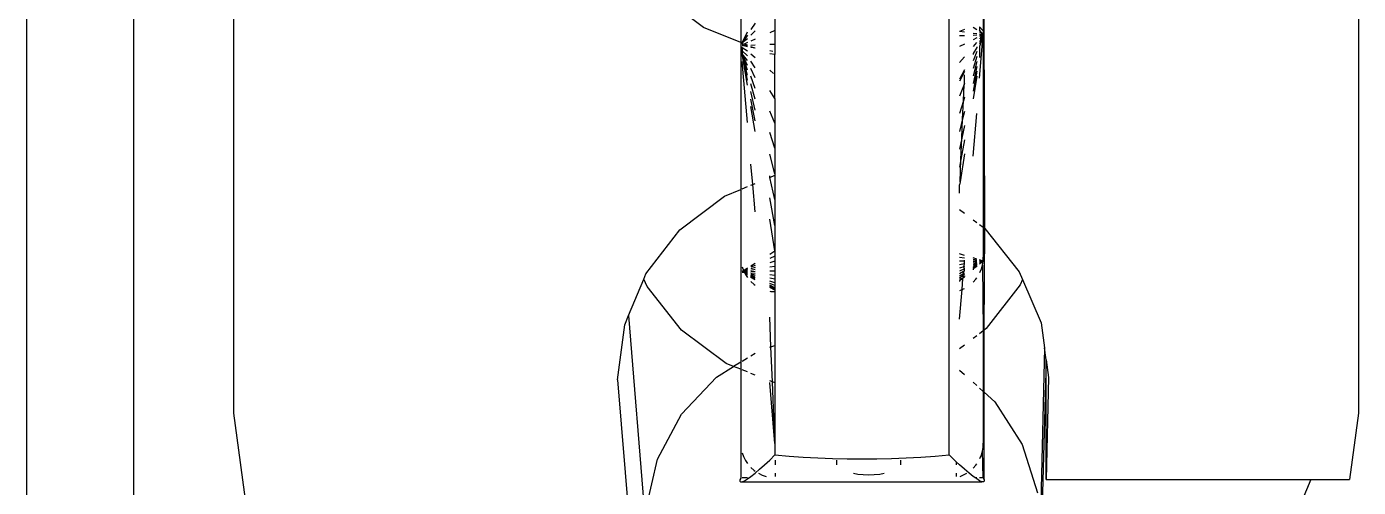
# Model space of a CAD drawing. Extents: x 3485972 to 3601240, y -625657 to -591207.
# Drawn here: x 3510559.9 to 3510634.1, y -597096.7 to -597071.1 of the extents above; entities that cross this region are included whole.
import ezdxf

# ---------------------------------------------------------------- set-up
doc = ezdxf.new("R2010")
doc.units = 0
doc.header["$LTSCALE"] = 6
doc.header["$MEASUREMENT"] = 0
doc.layers.add('medical equipment', color=171, linetype='CONTINUOUS', lineweight=25)

msp = doc.modelspace()

# ---------------------------------------------------------------- linework, layer by layer
at = {"layer": 'medical equipment'}
for p, q in [((3510559.947, -596944.05), (3510559.947, -597226.458)), ((3510611.325, -597094.923), (3510611.324, -597046.939)), ((3510634.111, -597053.477), (3510634.111, -597092.594)), ((3510599.713, -597062.951), (3510599.713, -597071.96)), ((3510571.494, -597092.594), (3510571.494, -597065.017)), ((3510565.896, -597065.834), (3510565.881, -597140.9)), ((3510597.641, -597071.119), (3510594.574, -597068.811)), ((3510601.619, -597070.157), (3510601.619, -597071.28)), ((3510613.223, -597070.539), (3510613.223, -597071.306)), ((3510613.304, -597082.306), (3510613.273, -597070.502)), ((3510599.713, -597071.96), (3510597.641, -597071.119)), ((3510600.515, -597070.87), (3510600.286, -597071.232)), ((3510600.515, -597071.303), (3510600.286, -597071.541)), ((3510601.619, -597071.28), (3510601.327, -597071.41)), ((3510601.619, -597071.28), (3510601.62, -597072.041)), ((3510612.176, -597071.231), (3510611.903, -597071.351)), ((3510612.857, -597071.253), (3510612.658, -597071.111)), ((3510613.021, -597071.091), (3510613.223, -597071.306)), ((3510613.021, -597071.091), (3510613.021, -597071.16)), ((3510613.021, -597071.16), (3510613.021, -597071.26)), ((3510613.223, -597071.514), (3510613.021, -597071.26)), ((3510613.223, -597071.306), (3510613.223, -597071.514)), ((3510599.713, -597071.96), (3510599.713, -597080.135)), ((3510599.797, -597071.968), (3510600.087, -597071.366)), ((3510600.087, -597071.547), (3510599.797, -597071.968)), ((3510600.087, -597071.747), (3510599.797, -597071.968)), ((3510599.797, -597071.968), (3510599.797, -597072.006)), ((3510599.797, -597072.006), (3510599.797, -597072.047)), ((3510599.797, -597072.006), (3510599.905, -597072.044)), ((3510599.905, -597072.044), (3510599.797, -597072.093)), ((3510600.087, -597071.963), (3510599.905, -597072.044)), ((3510600.087, -597072.11), (3510599.905, -597072.044)), ((3510600.515, -597071.773), (3510600.286, -597071.875)), ((3510601.327, -597072.054), (3510601.62, -597072.041)), ((3510601.62, -597072.041), (3510601.619, -597072.369)), ((3510612.176, -597071.385), (3510611.903, -597071.351)), ((3510611.903, -597071.574), (3510612.176, -597071.562)), ((3510612.176, -597072.047), (3510611.903, -597072.186)), ((3510612.857, -597071.469), (3510612.658, -597071.445)), ((3510612.658, -597071.54), (3510612.857, -597071.531)), ((3510612.857, -597071.7), (3510612.658, -597071.801)), ((3510612.846, -597071.958), (3510612.658, -597072.178)), ((3510613.223, -597071.514), (3510613.021, -597071.37)), ((3510613.223, -597071.514), (3510613.021, -597071.489)), ((3510613.021, -597071.523), (3510613.223, -597071.514)), ((3510613.223, -597071.514), (3510613.021, -597072.186)), ((3510613.223, -597071.514), (3510613.021, -597072.037)), ((3510613.223, -597071.514), (3510613.021, -597071.91)), ((3510613.223, -597071.514), (3510613.021, -597071.751)), ((3510613.223, -597071.514), (3510613.021, -597071.617)), ((3510613.021, -597073.932), (3510613.223, -597071.514)), ((3510613.223, -597071.514), (3510613.223, -597082.246)), ((3510599.797, -597072.123), (3510600.087, -597072.11)), ((3510600.087, -597072.195), (3510599.797, -597072.123)), ((3510599.797, -597072.245), (3510599.797, -597072.192)), ((3510600.087, -597072.439), (3510599.797, -597072.245)), ((3510599.797, -597072.245), (3510599.797, -597072.414)), ((3510600.087, -597072.695), (3510599.797, -597072.414)), ((3510599.797, -597072.414), (3510599.797, -597072.587)), ((3510600.087, -597074.331), (3510599.797, -597072.587)), ((3510600.087, -597074.058), (3510599.797, -597072.587)), ((3510600.087, -597073.782), (3510599.797, -597072.587)), ((3510600.087, -597073.23), (3510599.797, -597072.587)), ((3510600.087, -597073.505), (3510599.797, -597072.587)), ((3510600.087, -597072.959), (3510599.797, -597072.587)), ((3510600.286, -597072.101), (3510600.515, -597072.091)), ((3510600.515, -597072.275), (3510600.286, -597072.193)), ((3510600.515, -597072.275), (3510600.286, -597072.232)), ((3510600.515, -597072.805), (3510600.286, -597072.609)), ((3510601.508, -597072.46), (3510601.327, -597072.426)), ((3510601.62, -597072.622), (3510601.327, -597072.584)), ((3510601.619, -597072.369), (3510601.62, -597072.622)), ((3510601.619, -597075.072), (3510601.62, -597072.622)), ((3510612.176, -597072.746), (3510611.903, -597073.067)), ((3510612.857, -597072.232), (3510612.658, -597072.572)), ((3510612.857, -597072.463), (3510612.658, -597072.979)), ((3510612.658, -597072.572), (3510612.658, -597072.622)), ((3510612.857, -597072.733), (3510612.658, -597073.396)), ((3510612.857, -597072.199), (3510612.857, -597072.232)), ((3510613.021, -597072.186), (3510613.021, -597072.792)), ((3510600.087, -597076.402), (3510599.797, -597073.019)), ((3510600.515, -597073.358), (3510600.286, -597073.003)), ((3510600.515, -597073.931), (3510600.286, -597073.411)), ((3510601.537, -597073.677), (3510601.327, -597073.498)), ((3510612.176, -597073.476), (3510611.903, -597073.988)), ((3510612.176, -597073.57), (3510611.903, -597074.105)), ((3510612.857, -597073.008), (3510612.658, -597073.82)), ((3510612.857, -597073.284), (3510612.658, -597074.246)), ((3510612.857, -597073.56), (3510612.658, -597074.672)), ((3510600.515, -597074.518), (3510600.286, -597073.828)), ((3510600.515, -597075.114), (3510600.286, -597074.253)), ((3510612.154, -597074.288), (3510611.903, -597074.94)), ((3510612.116, -597075.205), (3510612.154, -597074.288)), ((3510612.176, -597074.231), (3510612.154, -597074.288)), ((3510612.176, -597074.231), (3510612.176, -597073.758)), ((3510612.857, -597073.833), (3510612.658, -597075.093)), ((3510600.515, -597075.714), (3510600.286, -597074.68)), ((3510601.619, -597075.072), (3510601.327, -597074.619)), ((3510612.176, -597075.005), (3510612.116, -597075.205)), ((3510600.515, -597076.312), (3510600.286, -597075.106)), ((3510600.515, -597076.905), (3510600.286, -597075.528)), ((3510601.619, -597076.441), (3510601.327, -597075.778)), ((3510601.619, -597075.072), (3510601.619, -597076.441)), ((3510612.116, -597075.205), (3510611.903, -597075.915)), ((3510612.074, -597076.205), (3510612.116, -597075.205)), ((3510612.176, -597075.791), (3510612.074, -597076.205)), ((3510601.619, -597076.441), (3510601.619, -597077.844)), ((3510612.074, -597076.205), (3510611.903, -597076.906)), ((3510612.029, -597077.291), (3510612.074, -597076.205)), ((3510612.658, -597078.286), (3510612.857, -597075.901)), ((3510601.619, -597077.844), (3510601.327, -597076.965)), ((3510612.176, -597076.582), (3510612.029, -597077.291)), ((3510601.619, -597077.844), (3510601.619, -597079.269)), ((3510612.029, -597077.291), (3510611.903, -597077.903)), ((3510611.981, -597078.463), (3510612.029, -597077.291)), ((3510612.176, -597077.372), (3510611.981, -597078.463)), ((3510600.383, -597079.859), (3510600.286, -597078.722)), ((3510601.619, -597079.269), (3510601.327, -597078.171)), ((3510611.981, -597078.463), (3510611.903, -597078.899)), ((3510612.176, -597078.154), (3510611.928, -597079.722)), ((3510611.928, -597079.722), (3510611.981, -597078.463)), ((3510601.327, -597079.47), (3510601.62, -597079.349)), ((3510601.327, -597079.47), (3510601.327, -597079.385)), ((3510601.619, -597080.704), (3510601.327, -597079.47)), ((3510601.619, -597079.269), (3510601.62, -597079.349)), ((3510601.62, -597079.349), (3510601.619, -597080.704)), ((3510598.806, -597080.509), (3510599.713, -597080.135)), ((3510599.713, -597080.135), (3510599.713, -597089.75)), ((3510599.797, -597080.1), (3510600.087, -597079.981)), ((3510600.286, -597079.899), (3510600.383, -597079.859)), ((3510600.383, -597079.859), (3510600.515, -597079.805)), ((3510600.515, -597081.393), (3510600.383, -597079.859)), ((3510611.928, -597079.722), (3510611.903, -597079.885)), ((3510611.903, -597080.342), (3510611.903, -597079.885)), ((3510596.33, -597082.392), (3510598.806, -597080.509)), ((3510601.619, -597082.136), (3510601.327, -597080.597)), ((3510601.619, -597080.704), (3510601.619, -597082.136)), ((3510611.903, -597081.263), (3510612.176, -597081.466)), ((3510594.436, -597084.839), (3510596.33, -597082.392)), ((3510601.619, -597083.553), (3510601.327, -597081.796)), ((3510601.619, -597082.136), (3510601.619, -597083.553)), ((3510612.658, -597081.826), (3510612.857, -597081.974)), ((3510613.021, -597082.096), (3510613.223, -597082.246)), ((3510613.223, -597082.246), (3510613.223, -597083.915)), ((3510613.223, -597082.246), (3510613.304, -597082.306)), ((3510613.273, -597087.976), (3510613.304, -597082.306)), ((3510613.304, -597082.306), (3510615.224, -597084.734)), ((3510601.327, -597083.735), (3510601.619, -597083.553)), ((3510601.619, -597083.85), (3510601.327, -597083.986)), ((3510601.619, -597083.553), (3510601.619, -597083.85)), ((3510601.619, -597083.85), (3510601.619, -597084.14)), ((3510612.176, -597083.809), (3510611.903, -597083.727)), ((3510612.176, -597083.972), (3510611.903, -597083.933)), ((3510612.857, -597084.013), (3510612.658, -597083.954)), ((3510613.211, -597084.133), (3510613.223, -597083.915)), ((3510599.797, -597084.443), (3510599.867, -597084.647)), ((3510599.797, -597084.688), (3510599.867, -597084.647)), ((3510599.867, -597084.647), (3510600.087, -597084.508)), ((3510600.087, -597084.565), (3510599.867, -597084.647)), ((3510600.087, -597084.621), (3510599.867, -597084.647)), ((3510599.867, -597084.647), (3510599.896, -597084.706)), ((3510600.087, -597084.675), (3510599.896, -597084.706)), ((3510600.286, -597084.384), (3510600.515, -597084.241)), ((3510600.515, -597084.365), (3510600.286, -597084.472)), ((3510600.515, -597084.487), (3510600.286, -597084.558)), ((3510600.515, -597084.603), (3510600.286, -597084.642)), ((3510601.619, -597084.14), (3510601.327, -597084.232)), ((3510601.619, -597084.419), (3510601.327, -597084.468)), ((3510601.619, -597084.682), (3510601.327, -597084.69)), ((3510601.619, -597084.14), (3510601.619, -597084.419)), ((3510601.619, -597084.419), (3510601.619, -597084.682)), ((3510601.619, -597084.682), (3510601.619, -597084.925)), ((3510612.176, -597084.133), (3510611.903, -597084.135)), ((3510612.176, -597084.286), (3510611.903, -597084.329)), ((3510612.145, -597084.44), (3510611.903, -597084.512)), ((3510612.176, -597084.565), (3510611.903, -597084.68)), ((3510612.176, -597084.685), (3510612.123, -597084.714)), ((3510612.145, -597084.44), (3510612.176, -597084.286)), ((3510612.176, -597084.431), (3510612.145, -597084.44)), ((3510612.176, -597084.565), (3510612.145, -597084.44)), ((3510612.176, -597084.133), (3510612.176, -597084.077)), ((3510612.176, -597084.286), (3510612.176, -597084.133)), ((3510612.176, -597084.685), (3510612.176, -597084.565)), ((3510612.857, -597084.071), (3510612.658, -597084.042)), ((3510612.857, -597084.126), (3510612.658, -597084.128)), ((3510612.857, -597084.18), (3510612.658, -597084.211)), ((3510612.857, -597084.231), (3510612.658, -597084.289)), ((3510612.857, -597084.278), (3510612.658, -597084.361)), ((3510612.857, -597084.319), (3510612.658, -597084.426)), ((3510612.857, -597084.356), (3510612.658, -597084.482)), ((3510612.857, -597084.386), (3510612.658, -597084.482)), ((3510612.857, -597084.41), (3510612.658, -597084.566)), ((3510612.857, -597084.437), (3510612.658, -597084.566)), ((3510612.658, -597084.482), (3510612.658, -597084.529)), ((3510612.658, -597084.566), (3510612.658, -597084.607)), ((3510613.211, -597084.133), (3510613.021, -597084.063)), ((3510613.211, -597084.133), (3510613.021, -597084.094)), ((3510613.211, -597084.133), (3510613.021, -597084.125)), ((3510613.211, -597084.133), (3510613.021, -597084.296)), ((3510613.211, -597084.133), (3510613.021, -597084.155)), ((3510613.211, -597084.133), (3510613.021, -597084.183)), ((3510613.211, -597084.133), (3510613.021, -597084.208)), ((3510613.211, -597084.133), (3510613.021, -597084.268)), ((3510613.031, -597084.762), (3510613.114, -597084.56)), ((3510613.114, -597084.56), (3510613.174, -597084.349)), ((3510613.174, -597084.349), (3510613.211, -597084.133)), ((3510613.174, -597084.349), (3510613.223, -597088.014)), ((3510593.469, -597087.162), (3510594.317, -597085.124)), ((3510594.317, -597085.124), (3510594.436, -597084.839)), ((3510594.498, -597085.545), (3510594.317, -597085.124)), ((3510599.896, -597084.706), (3510599.797, -597084.723)), ((3510599.937, -597084.789), (3510599.797, -597084.766)), ((3510600.087, -597084.725), (3510599.896, -597084.706)), ((3510599.896, -597084.706), (3510599.937, -597084.789)), ((3510600.087, -597084.772), (3510599.937, -597084.789)), ((3510599.957, -597084.829), (3510599.937, -597084.789)), ((3510600.087, -597084.814), (3510599.957, -597084.829)), ((3510599.957, -597084.829), (3510599.977, -597084.871)), ((3510600.087, -597084.851), (3510599.977, -597084.871)), ((3510599.977, -597084.871), (3510600.087, -597085.035)), ((3510600.087, -597084.881), (3510599.977, -597084.871)), ((3510600.087, -597084.932), (3510599.977, -597084.871)), ((3510600.515, -597084.713), (3510600.286, -597084.72)), ((3510600.515, -597084.815), (3510600.286, -597084.792)), ((3510600.515, -597084.906), (3510600.286, -597084.857)), ((3510600.515, -597084.985), (3510600.286, -597084.913)), ((3510600.515, -597085.05), (3510600.286, -597084.96)), ((3510600.515, -597085.101), (3510600.286, -597084.996)), ((3510600.515, -597085.161), (3510600.286, -597085.038)), ((3510600.286, -597085.27), (3510600.471, -597085.432)), ((3510600.471, -597085.432), (3510600.515, -597085.462)), ((3510601.619, -597084.925), (3510601.327, -597084.896)), ((3510601.619, -597085.142), (3510601.327, -597085.08)), ((3510601.619, -597085.331), (3510601.327, -597085.239)), ((3510601.619, -597085.488), (3510601.327, -597085.372)), ((3510601.619, -597084.925), (3510601.619, -597085.142)), ((3510601.619, -597085.142), (3510601.619, -597085.331)), ((3510601.619, -597085.331), (3510601.619, -597085.488)), ((3510612.123, -597084.714), (3510611.903, -597084.832)), ((3510612.113, -597084.829), (3510611.903, -597084.963)), ((3510612.105, -597084.927), (3510611.903, -597085.072)), ((3510612.094, -597085.058), (3510611.903, -597085.157)), ((3510612.091, -597085.094), (3510611.903, -597085.217)), ((3510611.903, -597085.217), (3510611.903, -597085.255)), ((3510612.039, -597085.714), (3510612.091, -597085.094)), ((3510612.094, -597085.058), (3510612.091, -597085.094)), ((3510612.098, -597085.004), (3510612.094, -597085.058)), ((3510612.176, -597085.021), (3510612.094, -597085.058)), ((3510612.098, -597085.004), (3510612.105, -597084.927)), ((3510612.176, -597084.991), (3510612.098, -597085.004)), ((3510612.105, -597084.927), (3510612.113, -597084.829)), ((3510612.176, -597084.876), (3510612.105, -597084.927)), ((3510612.113, -597084.829), (3510612.123, -597084.714)), ((3510612.176, -597084.789), (3510612.113, -597084.829)), ((3510612.176, -597084.944), (3510612.176, -597084.991)), ((3510612.658, -597085.292), (3510612.799, -597085.133)), ((3510612.799, -597085.133), (3510612.857, -597085.051)), ((3510615.224, -597084.734), (3510615.404, -597085.155)), ((3510615.404, -597085.155), (3510615.285, -597085.44)), ((3510615.404, -597085.155), (3510616.438, -597087.566)), ((3510596.418, -597087.972), (3510594.498, -597085.545)), ((3510601.619, -597085.61), (3510601.327, -597085.476)), ((3510601.619, -597085.696), (3510601.327, -597085.548)), ((3510601.619, -597085.752), (3510601.327, -597085.596)), ((3510601.327, -597085.799), (3510601.388, -597085.811)), ((3510601.388, -597085.811), (3510601.62, -597085.826)), ((3510601.619, -597085.488), (3510601.619, -597085.61)), ((3510601.619, -597085.61), (3510601.619, -597085.696)), ((3510601.619, -597085.696), (3510601.619, -597085.752)), ((3510601.619, -597085.752), (3510601.62, -597085.826)), ((3510601.62, -597085.826), (3510601.62, -597088.827)), ((3510611.903, -597087.352), (3510612.039, -597085.714)), ((3510611.921, -597085.765), (3510612.039, -597085.714)), ((3510612.039, -597085.714), (3510612.123, -597085.679)), ((3510612.123, -597085.679), (3510612.176, -597085.649)), ((3510615.285, -597085.44), (3510613.391, -597087.887)), ((3510593.252, -597087.683), (3510593.469, -597087.162)), ((3510593.469, -597087.162), (3510594.571, -597100.713)), ((3510601.396, -597088.896), (3510601.327, -597087.241)), ((3510616.438, -597087.566), (3510616.633, -597088.964)), ((3510592.859, -597090.731), (3510593.252, -597087.683)), ((3510598.913, -597089.83), (3510596.418, -597087.972)), ((3510612.857, -597088.292), (3510612.659, -597088.444)), ((3510613.223, -597088.014), (3510613.021, -597088.168)), ((3510613.273, -597087.976), (3510613.223, -597088.014)), ((3510613.223, -597088.014), (3510613.223, -597091.386)), ((3510613.391, -597087.887), (3510613.273, -597087.976)), ((3510613.273, -597091.431), (3510613.273, -597087.976)), ((3510601.327, -597088.917), (3510601.396, -597088.896)), ((3510601.396, -597088.896), (3510601.62, -597088.827)), ((3510601.477, -597090.856), (3510601.396, -597088.896)), ((3510601.62, -597088.827), (3510601.62, -597090.913)), ((3510612.176, -597088.811), (3510611.903, -597089.018)), ((3510616.633, -597088.964), (3510616.367, -597099.843)), ((3510616.724, -597089.618), (3510616.633, -597088.964)), ((3510599.321, -597089.993), (3510598.913, -597089.83)), ((3510599.713, -597089.75), (3510599.321, -597089.993)), ((3510599.713, -597089.75), (3510599.713, -597090.15)), ((3510599.797, -597089.697), (3510600.087, -597089.518)), ((3510600.286, -597089.394), (3510600.515, -597089.252)), ((3510616.724, -597089.618), (3510616.475, -597098.474)), ((3510616.724, -597096.286), (3510616.724, -597089.618)), ((3510616.724, -597089.618), (3510616.862, -597090.61)), ((3510596.418, -597092.658), (3510598.364, -597090.587)), ((3510598.364, -597090.587), (3510599.321, -597089.993)), ((3510599.713, -597090.15), (3510599.321, -597089.993)), ((3510599.713, -597090.15), (3510599.713, -597096.205)), ((3510600.087, -597090.3), (3510599.797, -597090.184)), ((3510600.515, -597090.471), (3510600.286, -597090.379)), ((3510611.903, -597090.193), (3510612.176, -597090.44)), ((3510616.862, -597090.61), (3510616.724, -597096.286)), ((3510592.859, -597090.731), (3510594.571, -597111.776)), ((3510601.477, -597090.856), (3510601.327, -597090.796)), ((3510601.62, -597094.289), (3510601.327, -597090.878)), ((3510601.62, -597090.913), (3510601.477, -597090.856)), ((3510601.62, -597094.289), (3510601.477, -597090.856)), ((3510601.62, -597090.913), (3510601.62, -597094.289)), ((3510612.659, -597090.876), (3510612.857, -597091.056)), ((3510613.021, -597091.204), (3510613.223, -597091.386)), ((3510613.223, -597091.386), (3510613.273, -597091.431)), ((3510613.223, -597091.386), (3510613.223, -597094.271)), ((3510613.27, -597096.306), (3510613.273, -597091.431)), ((3510613.273, -597091.431), (3510613.859, -597091.961)), ((3510613.859, -597091.961), (3510615.395, -597094.341)), ((3510572.561, -597100.54), (3510571.494, -597092.594)), ((3510595.084, -597095.152), (3510596.418, -597092.658)), ((3510634.111, -597092.594), (3510633.615, -597096.286)), ((3510601.62, -597094.289), (3510601.62, -597094.923)), ((3510613.211, -597094.489), (3510613.223, -597094.271)), ((3510599.797, -597094.798), (3510599.867, -597095.003)), ((3510599.867, -597095.003), (3510599.978, -597095.227)), ((3510601.327, -597095.209), (3510601.62, -597094.923)), ((3510601.62, -597094.923), (3510602.404, -597094.991)), ((3510602.404, -597094.991), (3510603.201, -597095.046)), ((3510603.201, -597095.046), (3510604.01, -597095.09)), ((3510608.935, -597095.09), (3510609.743, -597095.046)), ((3510609.743, -597095.046), (3510610.541, -597094.991)), ((3510610.541, -597094.991), (3510611.325, -597094.923)), ((3510611.617, -597095.209), (3510611.325, -597094.923)), ((3510613.031, -597095.118), (3510613.114, -597094.915)), ((3510613.114, -597094.915), (3510613.175, -597094.705)), ((3510613.175, -597094.705), (3510613.211, -597094.489)), ((3510613.223, -597096.183), (3510613.175, -597094.705)), ((3510615.395, -597094.341), (3510616.251, -597097.029)), ((3510594.454, -597097.899), (3510595.084, -597095.152)), ((3510599.978, -597095.227), (3510600.087, -597095.39)), ((3510600.286, -597095.626), (3510600.471, -597095.788)), ((3510600.471, -597095.788), (3510600.515, -597095.817)), ((3510600.515, -597095.936), (3510600.769, -597095.721)), ((3510600.769, -597095.721), (3510601.042, -597095.477)), ((3510601.042, -597095.477), (3510601.327, -597095.209)), ((3510601.638, -597095.209), (3510601.638, -597095.477)), ((3510604.01, -597095.09), (3510604.826, -597095.121)), ((3510604.826, -597095.121), (3510605.648, -597095.14)), ((3510605.05, -597095.209), (3510605.05, -597095.477)), ((3510605.648, -597095.14), (3510606.472, -597095.146)), ((3510606.472, -597095.146), (3510607.297, -597095.14)), ((3510607.297, -597095.14), (3510608.118, -597095.121)), ((3510608.118, -597095.121), (3510608.935, -597095.09)), ((3510608.637, -597095.477), (3510608.637, -597095.209)), ((3510611.711, -597095.297), (3510611.617, -597095.209)), ((3510611.711, -597095.297), (3510611.711, -597095.477)), ((3510611.903, -597095.477), (3510611.711, -597095.297)), ((3510612.176, -597095.721), (3510611.903, -597095.477)), ((3510612.43, -597095.936), (3510612.176, -597095.721)), ((3510612.659, -597095.648), (3510612.8, -597095.489)), ((3510612.8, -597095.489), (3510612.857, -597095.407)), ((3510599.674, -597096.306), (3510599.671, -597096.387)), ((3510599.671, -597096.387), (3510599.713, -597096.422)), ((3510599.713, -597096.205), (3510599.674, -597096.306)), ((3510599.713, -597096.422), (3510599.797, -597096.412)), ((3510599.797, -597096.183), (3510600.087, -597096.183)), ((3510599.797, -597096.412), (3510599.923, -597096.357)), ((3510599.797, -597096.412), (3510613.147, -597096.412)), ((3510599.923, -597096.357), (3510600.087, -597096.257)), ((3510600.087, -597096.257), (3510600.286, -597096.116)), ((3510600.286, -597096.116), (3510600.515, -597095.936)), ((3510600.698, -597095.936), (3510600.904, -597096.038)), ((3510600.904, -597096.038), (3510601.135, -597096.116)), ((3510601.638, -597095.936), (3510601.638, -597096.116)), ((3510605.991, -597095.936), (3510606.227, -597095.982)), ((3510606.227, -597095.982), (3510606.534, -597096.017)), ((3510606.534, -597096.017), (3510606.844, -597096.029)), ((3510606.844, -597096.029), (3510607.153, -597096.017)), ((3510607.153, -597096.017), (3510607.461, -597095.982)), ((3510607.461, -597095.982), (3510607.696, -597095.936)), ((3510611.711, -597095.936), (3510611.711, -597096.116)), ((3510611.932, -597096.116), (3510612.123, -597096.035)), ((3510612.123, -597096.035), (3510612.299, -597095.936)), ((3510612.659, -597096.116), (3510612.43, -597095.936)), ((3510612.753, -597096.183), (3510612.659, -597096.116)), ((3510612.753, -597096.183), (3510612.857, -597096.183)), ((3510612.857, -597096.257), (3510612.753, -597096.183)), ((3510613.021, -597096.357), (3510612.857, -597096.257)), ((3510613.021, -597096.183), (3510613.223, -597096.183)), ((3510613.147, -597096.412), (3510613.021, -597096.357)), ((3510613.232, -597096.422), (3510613.147, -597096.412)), ((3510613.223, -597096.183), (3510613.27, -597096.306)), ((3510613.273, -597096.387), (3510613.232, -597096.422)), ((3510613.27, -597096.306), (3510613.273, -597096.387)), ((3510616.724, -597096.286), (3510631.46, -597096.286)), ((3510631.46, -597096.286), (3510630.536, -597098.474)), ((3510631.46, -597096.286), (3510633.615, -597096.286))]:
    msp.add_line(p, q, dxfattribs=at)

doc.saveas('drawing.dxf')
